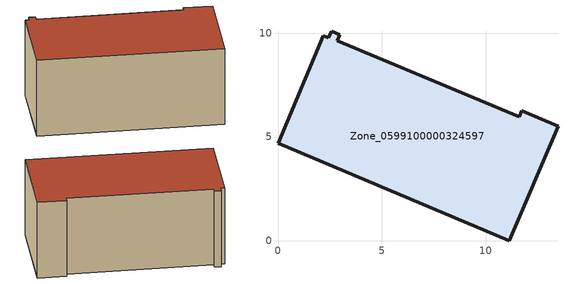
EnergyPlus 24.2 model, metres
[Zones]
Zone_0599100000324597
 floor ground (C_G): 2.42,9.77 2.58,10.1 2.97,9.92 2.85,9.64 11.61,5.98 11.73,6.26 13.47,5.52 11.13,0 0,4.7 2.17,9.88 z0
 wall outside (C_F): 11.13,0 13.47,5.52 11.73,6.26 11.61,5.98 2.85,9.64 2.97,9.92 2.58,10.1 2.42,9.77 2.17,9.88 0,4.7 11.13,0 z0:5.42
 roof outside (C_R): 2.17,9.88 0,4.7 11.13,0 13.47,5.52 11.73,6.26 11.61,5.98 2.85,9.64 2.97,9.92 2.58,10.1 2.42,9.77 z5.42
[BUILDING]
Pand.0599100000324597: North Axis=0; Terrain=City; Loads Convergence Tolerance Value=0.04; Temperature Convergence Tolerance Value=0.4; Solar Distribution=FullExterior; Maximum Number of Warmup Days=25; Minimum Number of Warmup Days=1
[Site:Location]
Rotterdam.The.Hague.AP_ZH_NLD Design_Conditions: Latitude=51.96; Longitude=4.45; Time Zone=1; Elevation=-4.5
[SITE:GROUNDTEMPERATURE:BUILDINGSURFACE]
18, 18, 18, 18, 18, 18, 18, 18, 18, 18, 18, 18
[MATERIAL] Thermal Absorptance=0.9; Solar Absorptance=0.7; Visible Absorptance=0.7
Name | Roughness | Thickness | Conductivity | Density | Specific Heat
G.TC.1975-1991 | MediumSmooth | 0.15 | 0.288461 | 540 | 1210
F.TC.1975-1991 | Rough | 0.3 | 0.230769 | 1920 | 840
R.TC.1975-1991 | MediumRough | 0.2 | 0.153846 | 1500 | 1000
[CONSTRUCTION]
C_G: G.TC.1975-1991
C_F: F.TC.1975-1991
C_R: R.TC.1975-1991
[ZONE]
Zone_0599100000324597: Type=1; Multiplier=1; Ceiling Height=Autocalculate; Volume=Autocalculate; Floor Area=autocalculate; Part of Total Floor Area=Yes
[ZONEINFILTRATION:DESIGNFLOWRATE]
Infil_Zone_0599100000324597: Zone or ZoneList or Space or SpaceList=Zone_0599100000324597; Schedule=AlwaysOn; Design Flow Rate Calculation Method=Flow/Area; Flow Rate per Floor Area=0.003; Constant Term Coefficient=1; Temperature Term Coefficient=0; Velocity Term Coefficient=0; Velocity Squared Term Coefficient=0
[HVACTEMPLATE:ZONE:IDEALLOADSAIRSYSTEM]
Zone_0599100000324597: Maximum Heating Supply Air Temperature=50; Minimum Cooling Supply Air Temperature=13; Maximum Heating Supply Air Humidity Ratio=0.0156; Minimum Cooling Supply Air Humidity Ratio=0.0077; Heating Limit=NoLimit; Cooling Limit=NoLimit; Dehumidification Control Type=ConstantSensibleHeatRatio; Cooling Sensible Heat Ratio=0.7; Dehumidification Setpoint=60; Humidification Control Type=None; Humidification Setpoint=30; Outdoor Air Method=None; Outdoor Air Flow Rate per Person=0.00944; Outdoor Air Flow Rate per Zone Floor Area=0; Outdoor Air Flow Rate per Zone=0; Demand Controlled Ventilation Type=None; Outdoor Air Economizer Type=NoEconomizer; Heat Recovery Type=None; Sensible Heat Recovery Effectiveness=0.7; Latent Heat Recovery Effectiveness=0.65
[ZONECONTROL:THERMOSTAT]
ThermostatControl_Zone_0599100000324597: Zone or ZoneList=Zone_0599100000324597; Control Type Schedule=DualSetpointControlType; Control 1=Thermostat_Zone_0599100000324597; Temperature Difference Between Cutout And Setpoint=0
[THERMOSTATSETPOINT:DUALSETPOINT]
Thermostat_Zone_0599100000324597: Heating Setpoint Temperature Schedule=HeatingSetpoint_Zone_0599100000324597; Cooling Setpoint Temperature Schedule=CoolingSetpoint_Zone_0599100000324597
[SCHEDULE:COMPACT]
HeatingSetpoint_Zone_0599100000324597: Through: 12/31, For: AllDays, Until: 24:00, 21
CoolingSetpoint_Zone_0599100000324597: Through: 12/31, For: AllDays, Until: 24:00, 24
DualSetpointControlType: Through: 12/31, For: AllDays, Until: 24:00, 4
AlwaysOn: Through: 12/31, For: AllDays, Until: 24:00, 1
